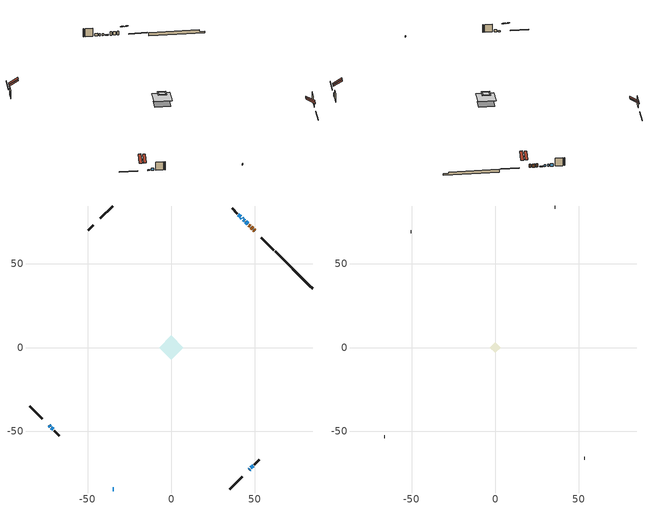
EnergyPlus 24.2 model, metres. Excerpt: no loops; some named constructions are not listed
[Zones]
conditioned space
 floor adiabatic (AdiabaticFloorConstruction): -7.2,0 0,7.2 7.2,0 0,-7.2 z2.75
 floor foundation (Slab1 construction): -5.63,0.67 -0.67,5.63 5.63,-0.67 0.67,-5.63 z-1.52
 wall outside (RimJoist1 construction): 35,-84.51 42.44,-77.08 / -84.51,-35 -77.08,-42.44 / -35,84.51 -42.44,77.08 / 61.33,58.18 53.9,65.62 z0.31:0.61
 wall outside (AdiabaticWallConstruction 1): 49.78,69.73 49.27,70.24 / 48.62,70.89 47.72,71.79 / 47.06,72.45 46.39,73.13 z0.31:2.34
 wall outside (AdiabaticWallConstruction): -35.01,-84.51 -34.47,-84.51 z0.31:1.23; 45.73,73.78 44.44,75.08 / -72.96,-46.55 -72.31,-47.2 z0.31:0.77; 43.78,75.73 43.13,76.38 / 42.48,77.03 42.1,77.41 / 46.55,-72.96 46.93,-72.58 / -71.66,-47.85 -70.58,-48.93 z0.31:1.53; 41.44,78.07 40.15,79.36 / 47.59,-71.93 48.88,-70.63 z0.31:1.83
 wall outside (Wall1 construction): 49.54,-69.98 52.58,-66.93 / -69.92,-49.59 -66.88,-52.64 / -46.55,72.96 -49.6,69.91 / 39.49,80.02 36.45,83.07 z0.31:5.19
 wall foundation (FoundationWall1 construction): 61.98,57.53,-1.52 61.98,57.53,0.31 82.26,37.26,0.31 82.26,37.26,-0.69 84.51,35,-0.69 84.51,35,-1.52
 window (WindowConstruction 4): -35,-84.51 -34.47,-84.51 z0.31:1.22
 window (WindowConstruction 7): 45.73,73.78 44.44,75.08 z0.31:0.77
 window (WindowConstruction 8): -72.96,-46.55 -72.31,-47.2 z0.31:0.77
 window (WindowConstruction): 43.78,75.73 43.13,76.38 z0.31:1.53
 window (WindowConstruction 5): 42.48,77.04 42.1,77.41 z0.31:1.53
 window (WindowConstruction 6): 46.55,-72.96 46.93,-72.58 z0.31:1.53
 window (WindowConstruction 1): 41.44,78.07 40.15,79.36 z0.31:1.83
 window (WindowConstruction 2): 47.59,-71.93 48.88,-70.63 z0.31:1.83
 window (WindowConstruction 3): -71.66,-47.85 -70.58,-48.93 z0.31:1.53
 door (Door): 49.78,69.73 49.27,70.24 z0.31:2.34
 door (Door 1): 48.62,70.89 47.72,71.79 z0.31:2.34
 door (Door 2): 47.06,72.45 46.39,73.13 z0.31:2.34
 ceiling adiabatic (AdiabaticFloorConstruction): 0,-7.2 7.2,0 0,7.2 -7.2,0 z2.75
 roof outside (Roof2 construction): 45.89,-73.62,5.19 42.27,-69.99,8.18 41.22,-71.04,8.18 44.84,-74.67,5.19; -73.62,-45.89,5.19 -69.99,-42.27,8.18 -71.04,-41.22,8.18 -74.67,-44.84,5.19; -45.89,73.62,5.19 -42.27,69.99,8.18 -41.22,71.04,8.18 -44.84,74.67,5.19; 50.44,69.07,5.19 46.81,65.45,8.18 47.86,64.4,8.18 51.49,68.02,5.19
attic - vented
 floor to conditioned space (Floor1 construction Reversed): -2.42,0 0,2.42 2.42,0 0,-2.42 z5.19
 floor to conditioned space (Floor2 construction Reversed): -3.27,0 0,3.27 3.27,0 0,-3.27 z5.19
 wall outside (Wall3 construction): 53.24,-66.27 53.37,-66.15 / -66.22,-53.29 -66.09,-53.42 / -50.25,69.26 -50.38,69.13 / 35.79,83.72 35.66,83.85 z0.31:5.19
 roof outside (Roof1 construction): 44.19,-75.33,5.19 40.41,-71.54,8.31 39.31,-72.64,8.31 43.09,-76.42,5.19; -75.33,-44.19,5.19 -71.54,-40.41,8.31 -72.64,-39.31,8.31 -76.42,-43.09,5.19; -44.19,75.33,5.19 -40.41,71.54,8.31 -39.31,72.64,8.31 -43.09,76.42,5.19; 52.14,67.37,5.19 48.36,63.59,8.31 49.46,62.49,8.31 53.24,66.27,5.19
[Material] Roughness=Rough; Thermal Absorptance=0.9
Name | Thickness {m} | Conductivity {W/m-K} | Density {kg/m3} | Specific Heat {J/kg-K} | Solar Absorptance | Visible Absorptance
ceiling loosefill ins | 0.169333 | 0.0480833 | 16.02 | 1046.75 | 0.7 | 0.7
ceiling loosefill ins 1 | 0.0846667 | 0.0480833 | 16.02 | 1046.75 | 0.7 | 0.7
ceiling stud and cavity | 0.1397 | 0.153456 | 65.682 | 1177.47 | 0.7 | 0.7
ceiling stud and cavity 1 | 0.1397 | 0.123194 | 65.682 | 1177.47 | 0.7 | 0.7
gypsum board | 0.0127 | 0.160291 | 801 | 837.4 | 0.6 | 0.6
[Construction]
Floor1 construction: ceiling loosefill ins, ceiling stud and cavity, gypsum board
Floor2 construction: ceiling loosefill ins 1, ceiling stud and cavity 1, gypsum board
[Schedule:Day:Interval]
interior lighting schedule day: No, 01:00, 0.108182, 04:00, 0.0901515, 05:00, 0.0991667, 06:00, 0.162273, 07:00, 0.270455, 08:00, 0.342576, 10:00, 0.369621, 11:00, 0.351591, 12:00, 0.333561, 13:00, 0.324545, 14:00, 0.31553, 15:00, 0.333561, 16:00, 0.369621, 17:00, 0.450758, 18:00, 0.585985, 19:00, 0.775303, 20:00, 0.955606, 21:00, 0.991667, 22:00, 0.712197, 23:00, 0.360606, 24:00, 0.162273
interior lighting schedule day 1: No, 01:00, 0.100909, 04:00, 0.0840909, 05:00, 0.0925, 06:00, 0.151364, 07:00, 0.252273, 08:00, 0.319545, 10:00, 0.344773, 11:00, 0.327955, 12:00, 0.311136, 13:00, 0.302727, 14:00, 0.294318, 15:00, 0.311136, 16:00, 0.344773, 17:00, 0.420455, 18:00, 0.546591, 19:00, 0.723182, 20:00, 0.891364, 21:00, 0.925, 22:00, 0.664318, 23:00, 0.336364, 24:00, 0.151364
interior lighting schedule day 2: No, 01:00, 0.0927273, 04:00, 0.0772727, 05:00, 0.085, 06:00, 0.139091, 07:00, 0.231818, 08:00, 0.293636, 10:00, 0.316818, 11:00, 0.301364, 12:00, 0.285909, 13:00, 0.278182, 14:00, 0.270455, 15:00, 0.285909, 16:00, 0.316818, 17:00, 0.386364, 18:00, 0.502273, 19:00, 0.664545, 20:00, 0.819091, 21:00, 0.85, 22:00, 0.610455, 23:00, 0.309091, 24:00, 0.139091
interior lighting schedule day 3: No, 01:00, 0.0845455, 04:00, 0.0704545, 05:00, 0.0775, 06:00, 0.126818, 07:00, 0.211364, 08:00, 0.267727, 10:00, 0.288864, 11:00, 0.274773, 12:00, 0.260682, 13:00, 0.253636, 14:00, 0.246591, 15:00, 0.260682, 16:00, 0.288864, 17:00, 0.352273, 18:00, 0.457955, 19:00, 0.605909, 20:00, 0.746818, 21:00, 0.775, 22:00, 0.556591, 23:00, 0.281818, 24:00, 0.126818
interior lighting schedule day 4: No, 01:00, 0.0763636, 04:00, 0.0636364, 05:00, 0.07, 06:00, 0.114545, 07:00, 0.190909, 08:00, 0.241818, 10:00, 0.260909, 11:00, 0.248182, 12:00, 0.235455, 13:00, 0.229091, 14:00, 0.222727, 15:00, 0.235455, 16:00, 0.260909, 17:00, 0.318182, 18:00, 0.413636, 19:00, 0.547273, 20:00, 0.674545, 21:00, 0.7, 22:00, 0.502727, 23:00, 0.254545, 24:00, 0.114545
interior lighting schedule day 5: No, 01:00, 0.0727273, 04:00, 0.0606061, 05:00, 0.0666667, 06:00, 0.109091, 07:00, 0.181818, 08:00, 0.230303, 10:00, 0.248485, 11:00, 0.236364, 12:00, 0.224242, 13:00, 0.218182, 14:00, 0.212121, 15:00, 0.224242, 16:00, 0.248485, 17:00, 0.30303, 18:00, 0.393939, 19:00, 0.521212, 20:00, 0.642424, 21:00, 0.666667, 22:00, 0.478788, 23:00, 0.242424, 24:00, 0.109091
interior lighting schedule day 6: No, 01:00, 0.0745455, 04:00, 0.0621212, 05:00, 0.0683333, 06:00, 0.111818, 07:00, 0.186364, 08:00, 0.236061, 10:00, 0.254697, 11:00, 0.242273, 12:00, 0.229848, 13:00, 0.223636, 14:00, 0.217424, 15:00, 0.229848, 16:00, 0.254697, 17:00, 0.310606, 18:00, 0.403788, 19:00, 0.534242, 20:00, 0.658485, 21:00, 0.683333, 22:00, 0.490758, 23:00, 0.248485, 24:00, 0.111818
interior lighting schedule day 7: No, 01:00, 0.08, 04:00, 0.0666667, 05:00, 0.0733333, 06:00, 0.12, 07:00, 0.2, 08:00, 0.253333, 10:00, 0.273333, 11:00, 0.26, 12:00, 0.246667, 13:00, 0.24, 14:00, 0.233333, 15:00, 0.246667, 16:00, 0.273333, 17:00, 0.333333, 18:00, 0.433333, 19:00, 0.573333, 20:00, 0.706667, 21:00, 0.733333, 22:00, 0.526667, 23:00, 0.266667, 24:00, 0.12
interior lighting schedule day 8: No, 01:00, 0.0890909, 04:00, 0.0742424, 05:00, 0.0816667, 06:00, 0.133636, 07:00, 0.222727, 08:00, 0.282121, 10:00, 0.304394, 11:00, 0.289545, 12:00, 0.274697, 13:00, 0.267273, 14:00, 0.259848, 15:00, 0.274697, 16:00, 0.304394, 17:00, 0.371212, 18:00, 0.482576, 19:00, 0.638485, 20:00, 0.78697, 21:00, 0.816667, 22:00, 0.586515, 23:00, 0.29697, 24:00, 0.133636
interior lighting schedule day 9: No, 01:00, 0.0972727, 04:00, 0.0810606, 05:00, 0.0891667, 06:00, 0.145909, 07:00, 0.243182, 08:00, 0.30803, 10:00, 0.332348, 11:00, 0.316136, 12:00, 0.299924, 13:00, 0.291818, 14:00, 0.283712, 15:00, 0.299924, 16:00, 0.332348, 17:00, 0.405303, 18:00, 0.526894, 19:00, 0.697121, 20:00, 0.859242, 21:00, 0.891667, 22:00, 0.640379, 23:00, 0.324242, 24:00, 0.145909
interior lighting schedule day 10: No, 01:00, 0.105455, 04:00, 0.0878788, 05:00, 0.0966667, 06:00, 0.158182, 07:00, 0.263636, 08:00, 0.333939, 10:00, 0.360303, 11:00, 0.342727, 12:00, 0.325152, 13:00, 0.316364, 14:00, 0.307576, 15:00, 0.325152, 16:00, 0.360303, 17:00, 0.439394, 18:00, 0.571212, 19:00, 0.755758, 20:00, 0.931515, 21:00, 0.966667, 22:00, 0.694242, 23:00, 0.351515, 24:00, 0.158182
interior lighting schedule day 11: No, 01:00, 0.109091, 04:00, 0.0909091, 05:00, 0.1, 06:00, 0.163636, 07:00, 0.272727, 08:00, 0.345455, 10:00, 0.372727, 11:00, 0.354545, 12:00, 0.336364, 13:00, 0.327273, 14:00, 0.318182, 15:00, 0.336364, 16:00, 0.372727, 17:00, 0.454545, 18:00, 0.590909, 19:00, 0.781818, 20:00, 0.963636, 21:00, 1, 22:00, 0.718182, 23:00, 0.363636, 24:00, 0.163636
interior lighting schedule default day; occupants schedule default day; clothes dryer schedule default day; cooking range schedule default day; mech vent bath fan 0 schedule default day; mech vent range fan 0 schedule default day; misc plug loads schedule default day; general water use schedule default day; heating setpoint default day; cooling setpoint default day; clothes dryer exhaust 0 schedule default day; cooling season schedule day; cooling season schedule day 2; cooling season schedule default day; exterior lighting schedule default day; natural vent schedule default day: No, 24:00, 0
occupants schedule day: No, 05:00, 0.426829, 06:00, 0.719512, 07:00, 1, 08:00, 0.670732, 09:00, 0.329268, 14:00, 0.170732, 15:00, 0.231707, 16:00, 0.329268, 17:00, 0.5, 18:00, 0.670732, 19:00, 0.829268, 21:00, 1, 22:00, 0.853659, 23:00, 0.646341, 24:00, 0.426829
clothes dryer schedule day; clothes dryer exhaust 0 schedule day: No, 01:00, 0.123457, 02:00, 0.0740741, 03:00, 0.0493827, 04:00, 0.0246914, 05:00, 0.0493827, 06:00, 0.0740741, 07:00, 0.197531, 08:00, 0.395062, 09:00, 0.592593, 10:00, 0.839506, 11:00, 0.962963, 12:00, 1, 13:00, 0.91358, 14:00, 0.82716, 15:00, 0.716049, 16:00, 0.753086, 17:00, 0.679012, 18:00, 0.666667, 20:00, 0.62963, 21:00, 0.641975, 22:00, 0.666667, 23:00, 0.54321, 24:00, 0.296296
cooking range schedule day: No, 05:00, 0.0597015, 06:00, 0.11194, 07:00, 0.171642, 08:00, 0.291045, 11:00, 0.343284, 12:00, 0.402985, 13:00, 0.462687, 14:00, 0.343284, 15:00, 0.291045, 16:00, 0.402985, 17:00, 0.567164, 18:00, 1, 19:00, 0.850746, 20:00, 0.432836, 21:00, 0.291045, 22:00, 0.231343, 23:00, 0.171642, 24:00, 0.11194
mech vent bath fan 0 schedule day: No, 07:00, 0, 08:00, 1, 09:00, 0.2, 24:00, 0
mech vent range fan 0 schedule day: No, 18:00, 0, 19:00, 1, 20:00, 0.2, 24:00, 0
misc plug loads schedule day: No, 06:00, 0.705882, 07:00, 0.745098, 08:00, 0.803922, 15:00, 0.823529, 16:00, 0.862745, 17:00, 0.921569, 18:00, 0.980392, 19:00, 1, 20:00, 0.980392, 21:00, 0.941176, 22:00, 0.862745, 23:00, 0.784314, 24:00, 0.72549
general water use schedule day: No, 01:00, 0.315068, 03:00, 0.287671, 04:00, 0.342466, 05:00, 0.369863, 06:00, 0.520548, 07:00, 0.60274, 08:00, 0.534247, 10:00, 0.506849, 11:00, 0.465753, 14:00, 0.479452, 15:00, 0.534247, 16:00, 0.589041, 17:00, 0.69863, 18:00, 0.876712, 19:00, 0.890411, 20:00, 0.986301, 21:00, 1, 22:00, 0.863014, 23:00, 0.616438, 24:00, 0.465753
heating setpoint day: No, 07:00, 18, 23:00, 21, 24:00, 18
cooling setpoint day: No, 24:00, 25
cooling season schedule day 1: No, 24:00, 1
exterior lighting schedule day: No, 01:00, 0.566667, 03:00, 0.524167, 05:00, 0.495833, 06:00, 0.5525, 07:00, 0.623333, 08:00, 0.580833, 09:00, 0.439167, 10:00, 0.354167, 12:00, 0.34, 13:00, 0.354167, 14:00, 0.396667, 15:00, 0.425, 16:00, 0.495833, 17:00, 0.623333, 18:00, 0.793333, 19:00, 0.906667, 20:00, 0.963333, 21:00, 0.991667, 22:00, 0.920833, 23:00, 0.793333, 24:00, 0.665833
exterior lighting schedule day 1: No, 01:00, 0.528571, 03:00, 0.488929, 05:00, 0.4625, 06:00, 0.515357, 07:00, 0.581429, 08:00, 0.541786, 09:00, 0.409643, 10:00, 0.330357, 12:00, 0.317143, 13:00, 0.330357, 14:00, 0.37, 15:00, 0.396429, 16:00, 0.4625, 17:00, 0.581429, 18:00, 0.74, 19:00, 0.845714, 20:00, 0.898571, 21:00, 0.925, 22:00, 0.858929, 23:00, 0.74, 24:00, 0.621071
exterior lighting schedule day 10: No, 01:00, 0.552381, 03:00, 0.510952, 05:00, 0.483333, 06:00, 0.538571, 07:00, 0.607619, 08:00, 0.56619, 09:00, 0.428095, 10:00, 0.345238, 12:00, 0.331429, 13:00, 0.345238, 14:00, 0.386667, 15:00, 0.414286, 16:00, 0.483333, 17:00, 0.607619, 18:00, 0.773333, 19:00, 0.88381, 20:00, 0.939048, 21:00, 0.966667, 22:00, 0.897619, 23:00, 0.773333, 24:00, 0.649048
exterior lighting schedule day 11: No, 01:00, 0.571429, 03:00, 0.528571, 05:00, 0.5, 06:00, 0.557143, 07:00, 0.628571, 08:00, 0.585714, 09:00, 0.442857, 10:00, 0.357143, 12:00, 0.342857, 13:00, 0.357143, 14:00, 0.4, 15:00, 0.428571, 16:00, 0.5, 17:00, 0.628571, 18:00, 0.8, 19:00, 0.914286, 20:00, 0.971429, 21:00, 1, 22:00, 0.928571, 23:00, 0.8, 24:00, 0.671429
exterior lighting schedule day 2: No, 01:00, 0.485714, 03:00, 0.449286, 05:00, 0.425, 06:00, 0.473571, 07:00, 0.534286, 08:00, 0.497857, 09:00, 0.376429, 10:00, 0.303571, 12:00, 0.291429, 13:00, 0.303571, 14:00, 0.34, 15:00, 0.364286, 16:00, 0.425, 17:00, 0.534286, 18:00, 0.68, 19:00, 0.777143, 20:00, 0.825714, 21:00, 0.85, 22:00, 0.789286, 23:00, 0.68, 24:00, 0.570714
exterior lighting schedule day 3: No, 01:00, 0.442857, 03:00, 0.409643, 05:00, 0.3875, 06:00, 0.431786, 07:00, 0.487143, 08:00, 0.453929, 09:00, 0.343214, 10:00, 0.276786, 12:00, 0.265714, 13:00, 0.276786, 14:00, 0.31, 15:00, 0.332143, 16:00, 0.3875, 17:00, 0.487143, 18:00, 0.62, 19:00, 0.708571, 20:00, 0.752857, 21:00, 0.775, 22:00, 0.719643, 23:00, 0.62, 24:00, 0.520357
exterior lighting schedule day 4: No, 01:00, 0.4, 03:00, 0.37, 05:00, 0.35, 06:00, 0.39, 07:00, 0.44, 08:00, 0.41, 09:00, 0.31, 10:00, 0.25, 12:00, 0.24, 13:00, 0.25, 14:00, 0.28, 15:00, 0.3, 16:00, 0.35, 17:00, 0.44, 18:00, 0.56, 19:00, 0.64, 20:00, 0.68, 21:00, 0.7, 22:00, 0.65, 23:00, 0.56, 24:00, 0.47
exterior lighting schedule day 5: No, 01:00, 0.380952, 03:00, 0.352381, 05:00, 0.333333, 06:00, 0.371429, 07:00, 0.419048, 08:00, 0.390476, 09:00, 0.295238, 10:00, 0.238095, 12:00, 0.228571, 13:00, 0.238095, 14:00, 0.266667, 15:00, 0.285714, 16:00, 0.333333, 17:00, 0.419048, 18:00, 0.533333, 19:00, 0.609524, 20:00, 0.647619, 21:00, 0.666667, 22:00, 0.619048, 23:00, 0.533333, 24:00, 0.447619
exterior lighting schedule day 6: No, 01:00, 0.390476, 03:00, 0.36119, 05:00, 0.341667, 06:00, 0.380714, 07:00, 0.429524, 08:00, 0.400238, 09:00, 0.302619, 10:00, 0.244048, 12:00, 0.234286, 13:00, 0.244048, 14:00, 0.273333, 15:00, 0.292857, 16:00, 0.341667, 17:00, 0.429524, 18:00, 0.546667, 19:00, 0.624762, 20:00, 0.66381, 21:00, 0.683333, 22:00, 0.634524, 23:00, 0.546667, 24:00, 0.45881
exterior lighting schedule day 7: No, 01:00, 0.419048, 03:00, 0.387619, 05:00, 0.366667, 06:00, 0.408571, 07:00, 0.460952, 08:00, 0.429524, 09:00, 0.324762, 10:00, 0.261905, 12:00, 0.251429, 13:00, 0.261905, 14:00, 0.293333, 15:00, 0.314286, 16:00, 0.366667, 17:00, 0.460952, 18:00, 0.586667, 19:00, 0.670476, 20:00, 0.712381, 21:00, 0.733333, 22:00, 0.680952, 23:00, 0.586667, 24:00, 0.492381
exterior lighting schedule day 8: No, 01:00, 0.466667, 03:00, 0.431667, 05:00, 0.408333, 06:00, 0.455, 07:00, 0.513333, 08:00, 0.478333, 09:00, 0.361667, 10:00, 0.291667, 12:00, 0.28, 13:00, 0.291667, 14:00, 0.326667, 15:00, 0.35, 16:00, 0.408333, 17:00, 0.513333, 18:00, 0.653333, 19:00, 0.746667, 20:00, 0.793333, 21:00, 0.816667, 22:00, 0.758333, 23:00, 0.653333, 24:00, 0.548333
exterior lighting schedule day 9: No, 01:00, 0.509524, 03:00, 0.47131, 05:00, 0.445833, 06:00, 0.496786, 07:00, 0.560476, 08:00, 0.522262, 09:00, 0.394881, 10:00, 0.318452, 12:00, 0.305714, 13:00, 0.318452, 14:00, 0.356667, 15:00, 0.382143, 16:00, 0.445833, 17:00, 0.560476, 18:00, 0.713333, 19:00, 0.815238, 20:00, 0.86619, 21:00, 0.891667, 22:00, 0.827976, 23:00, 0.713333, 24:00, 0.59869
[Schedule:Week:Daily]
exterior lighting schedule Week Rule - Oct28-Nov3: exterior lighting schedule day 9, exterior lighting schedule day 9, exterior lighting schedule day 9, exterior lighting schedule day 9, exterior lighting schedule day 10, exterior lighting schedule day 10, exterior lighting schedule day 10, exterior lighting schedule default day, exterior lighting schedule default day, exterior lighting schedule default day, exterior lighting schedule default day, exterior lighting schedule default day
exterior lighting schedule Week Rule - Nov4-Nov24: exterior lighting schedule day 10, exterior lighting schedule day 10, exterior lighting schedule day 10, exterior lighting schedule day 10, exterior lighting schedule day 10, exterior lighting schedule day 10, exterior lighting schedule day 10, exterior lighting schedule default day, exterior lighting schedule default day, exterior lighting schedule default day, exterior lighting schedule default day, exterior lighting schedule default day
exterior lighting schedule Week Rule - Nov25-Dec1: exterior lighting schedule day 10, exterior lighting schedule day 10, exterior lighting schedule day 10, exterior lighting schedule day 10, exterior lighting schedule day 10, exterior lighting schedule day 10, exterior lighting schedule day 11, exterior lighting schedule default day, exterior lighting schedule default day, exterior lighting schedule default day, exterior lighting schedule default day, exterior lighting schedule default day
exterior lighting schedule Week Rule - Dec2-Dec31: exterior lighting schedule day 11, exterior lighting schedule day 11, exterior lighting schedule day 11, exterior lighting schedule day 11, exterior lighting schedule day 11, exterior lighting schedule day 11, exterior lighting schedule day 11, exterior lighting schedule default day, exterior lighting schedule default day, exterior lighting schedule default day, exterior lighting schedule default day, exterior lighting schedule default day
natural vent schedule Week Rule - Jan1-Dec31: natural vent schedule default day, natural vent schedule default day, natural vent schedule default day, natural vent schedule default day, natural vent schedule default day, natural vent schedule default day, natural vent schedule default day, natural vent schedule default day, natural vent schedule default day, natural vent schedule default day, natural vent schedule default day, natural vent schedule default day
